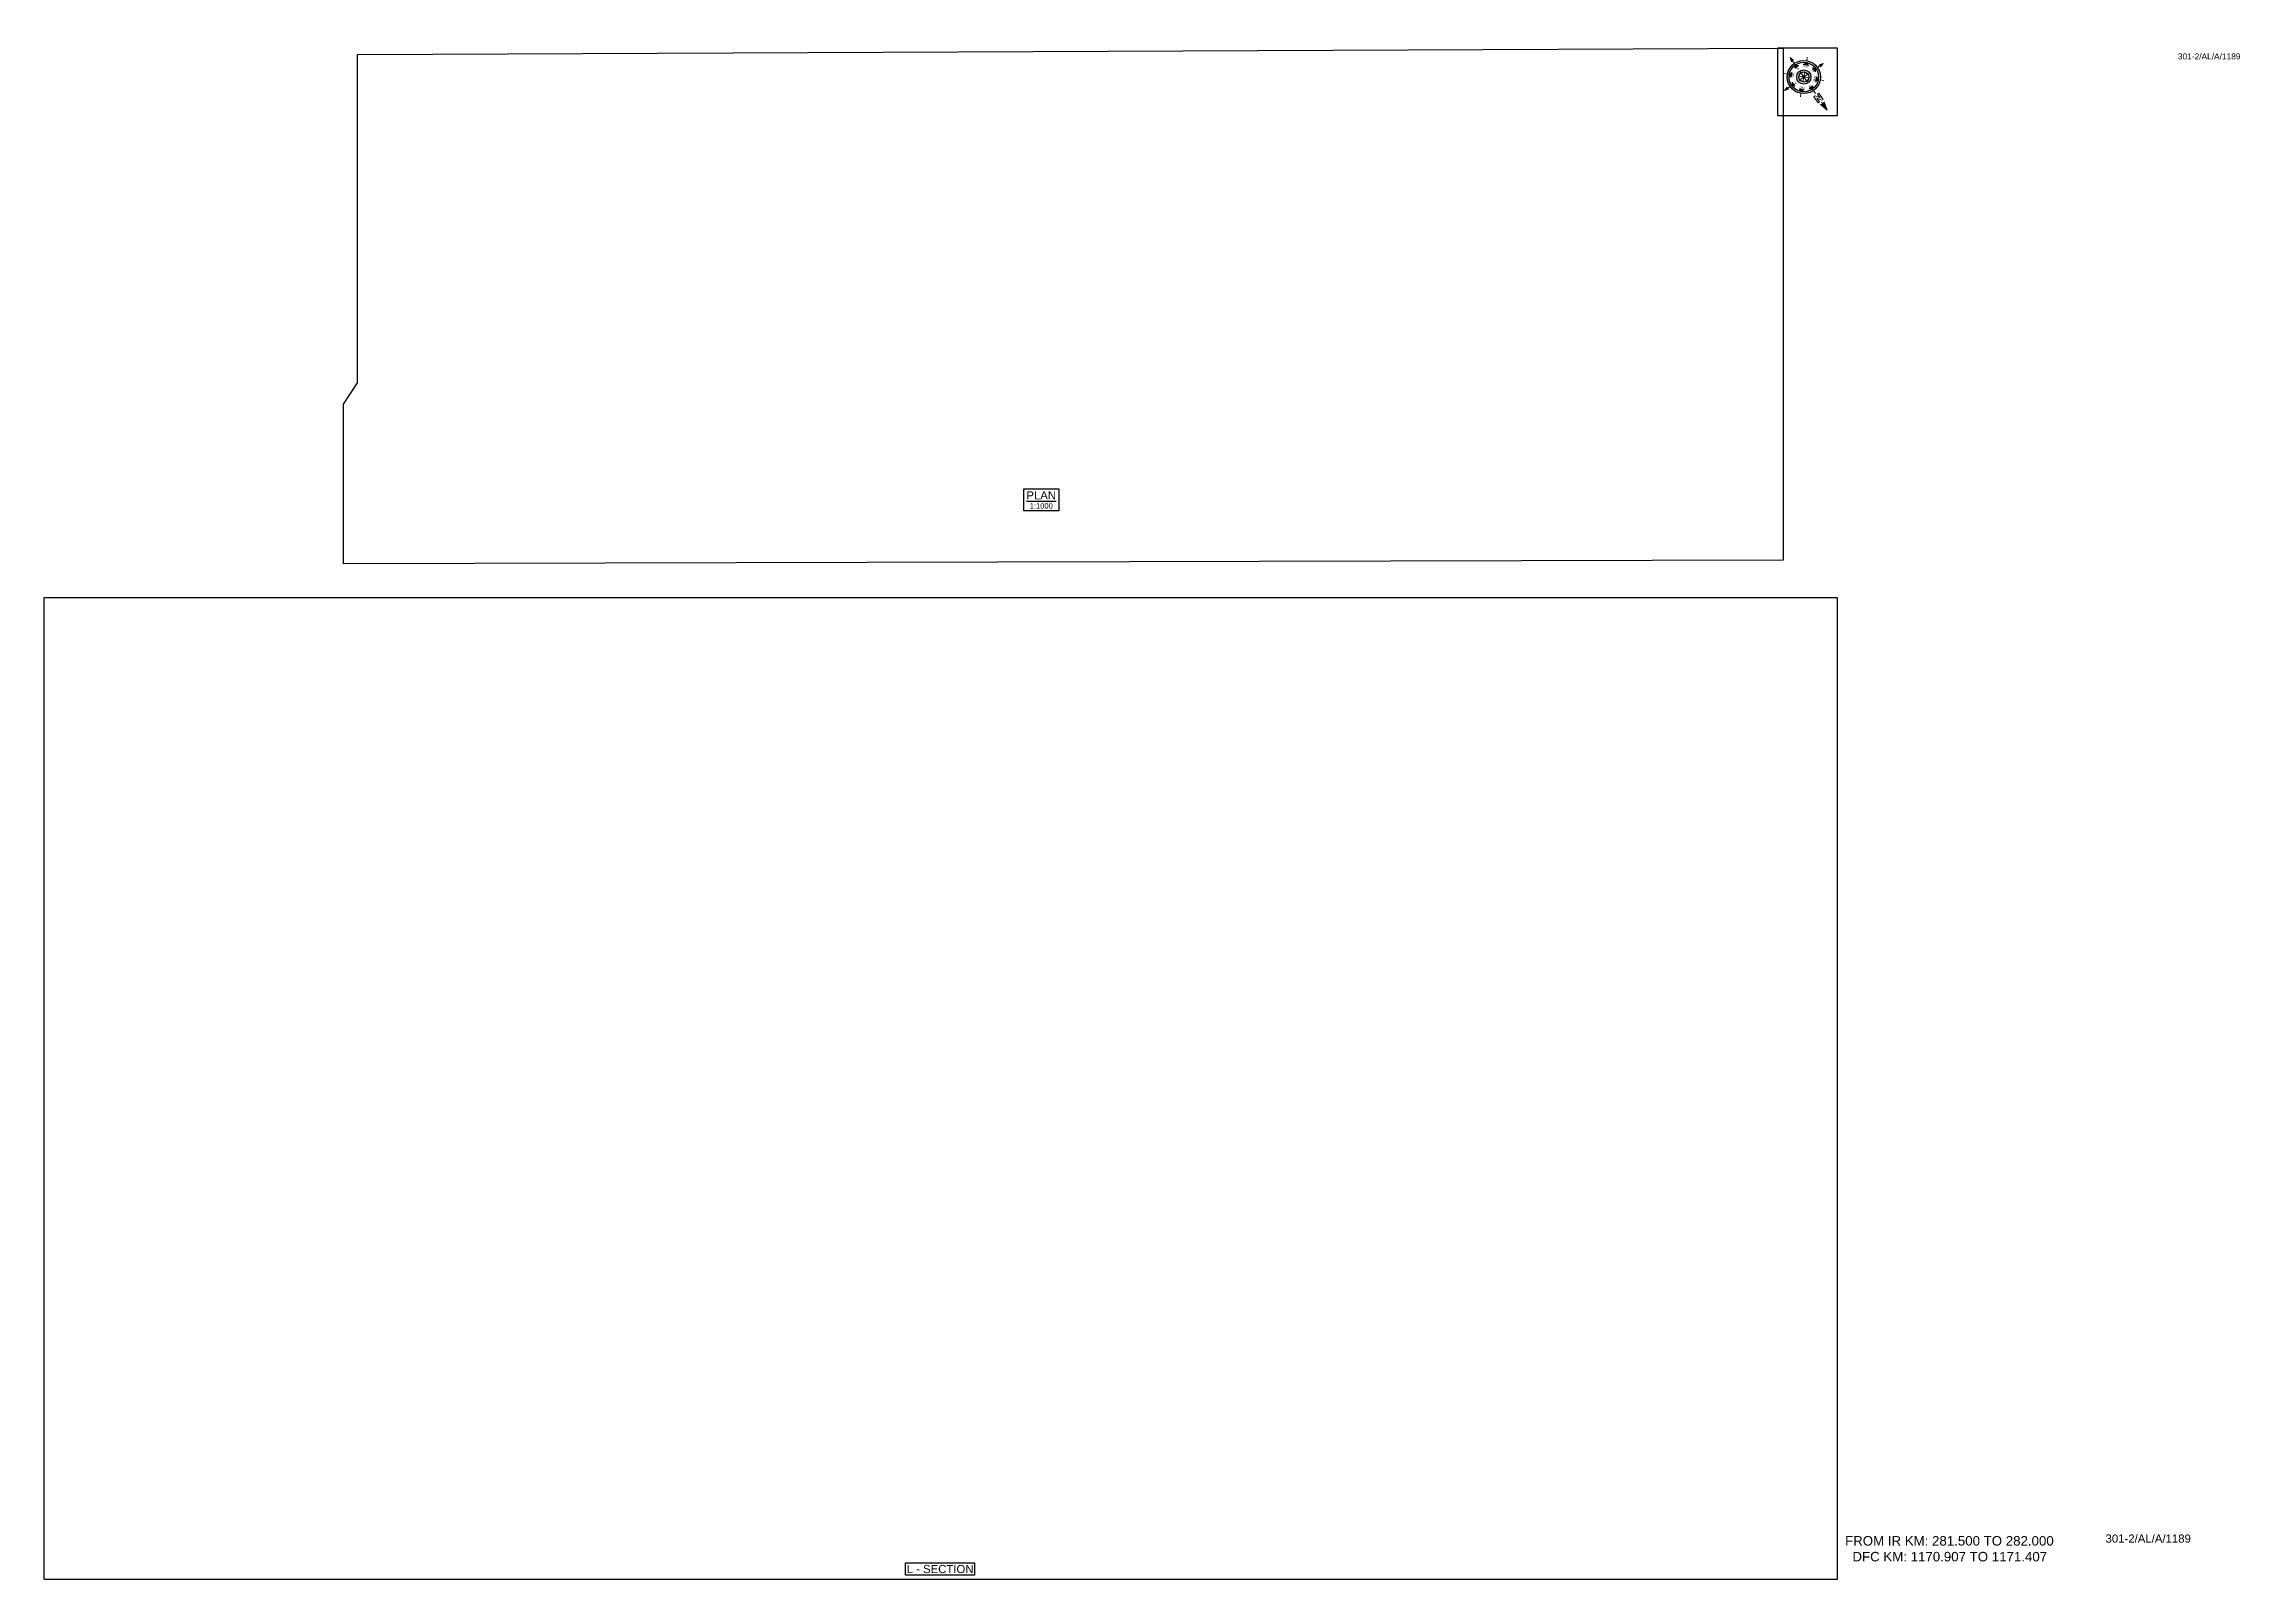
# Paper-space layout '1189' of a CAD drawing. Header units: metres. Extents: x 15 to 824, y 15 to 581.
import ezdxf
from ezdxf.enums import TextEntityAlignment as Align

# ---------------------------------------------------------------- set-up
doc = ezdxf.new("R2010")
doc.units = ezdxf.units.M
doc.header["$MEASUREMENT"] = 0
doc.layers.get('Defpoints').update_dxf_attribs({"color": 5})
doc.layers.add('title', color=7, linetype='Continuous')
doc.styles.get("Standard").update_dxf_attribs({"font": 'arial.ttf'})
doc.styles.add('Style-Arial', font='arial.ttf')

# ---------------------------------------------------------------- blocks, each defined once
blk = doc.blocks.new('N')
for points in [[(0, 8.41), (-0.49, 6.68), (0, 6.93)], [(0.49, 6.68), (0, 6.93), (0, 8.41)], [(-4.93, 0), (-4.07, 0.25), (-4.19, 0)], [(-4.07, -0.25), (-4.19, 0), (-4.93, 0)], [(-3.08, 0), (-2.59, 0.49), (-2.59, -0.49)], [(-2.18, 2.18), (-1.48, 2.18), (-2.18, 1.48)], [(0, 3.08), (0.49, 2.59), (-0.49, 2.59)], [(2.18, 2.18), (2.18, 1.48), (1.48, 2.18)], [(3.08, 0), (2.59, -0.49), (2.59, 0.49)], [(4.07, 0.25), (4.19, 0), (4.93, 0)], [(4.93, 0), (4.07, -0.25), (4.19, 0)], [(-2.18, -2.18), (-2.18, -1.48), (-1.48, -2.18)], [(0, -3.08), (-0.49, -2.59), (0.49, -2.59)], [(0, -4.93), (-0.25, -4.07), (0, -4.19)], [(0.25, -4.07), (0, -4.19), (0, -4.93)], [(2.18, -2.18), (1.48, -2.18), (2.18, -1.48)]]:
    blk.add_hatch(color=7).paths.add_polyline_path(points, flags=0)
h = blk.add_hatch(color=7)
h.paths.add_polyline_path([(0, -3.08), (0, -3.46, 1), (0, 3.46), (0, 3.08, -1)])
h.paths.add_polyline_path([(0, 1.05), (0, 1.48, 1), (0, -1.48), (0, -1.05, -1)])
at = {"color": 7, "linetype": 'ByBlock', "lineweight": 13}
for p, q in [((-0.61, 4.57), (-0.61, 6.12)), ((-0.61, 6.12), (-0.3, 6.12)), ((-0.3, 6.12), (0.32, 5.19)), ((0.32, 4.57), (-0.3, 5.5)), ((-0.3, 5.5), (-0.3, 4.57)), ((0.32, 5.19), (0.32, 6.12)), ((0.32, 6.12), (0.64, 6.12)), ((0.64, 6.12), (0.64, 4.57))]:
    blk.add_line(p, q, dxfattribs=at)
at = {"color": 7, "lineweight": 13}
for p, q in [((0, 6.41), (0, 7.28)), ((-3.46, 0), (-4.19, 0)), ((-2.45, 2.45), (-2.97, 2.97)), ((1.05, 0), (-1.05, 0)), ((-1.05, 0), (1.05, 0)), ((-0.74, 0.74), (0.74, -0.74)), ((0.74, 0.74), (-0.74, -0.74)), ((0.74, -0.74), (-0.74, 0.74)), ((-0.74, -0.74), (0.74, 0.74)), ((0, 3.46), (0, 4.19)), ((0, 3.46), (0, 3.08)), ((0, 1.05), (0, 1.48)), ((0, 1.05), (0, -1.05)), ((0, -1.05), (0, 1.05)), ((2.45, 2.45), (2.97, 2.97)), ((3.46, 0), (4.19, 0)), ((-2.45, -2.45), (-2.97, -2.97)), ((0, -1.05), (0, -1.48)), ((0, -3.46), (0, -3.08)), ((0, -3.46), (0, -4.19)), ((2.45, -2.45), (2.97, -2.97))]:
    blk.add_line(p, q, dxfattribs=at)
for points in [[(0, 8.41), (-0.49, 6.68), (0, 6.93), (0, 6.93)], [(0.49, 6.68), (0, 6.93), (0, 8.41), (0, 8.41)], [(-4.93, 0), (-4.07, 0.25), (-4.19, 0), (-4.19, 0)], [(-4.07, -0.25), (-4.19, 0), (-4.93, 0), (-4.93, 0)], [(-3.08, 0), (-2.59, 0.49), (-2.59, -0.49), (-2.59, -0.49)], [(-2.18, 2.18), (-1.48, 2.18), (-2.18, 1.48), (-2.18, 1.48)], [(0, 3.08), (0.49, 2.59), (-0.49, 2.59), (-0.49, 2.59)], [(2.18, 2.18), (2.18, 1.48), (1.48, 2.18), (1.48, 2.18)], [(3.08, 0), (2.59, -0.49), (2.59, 0.49), (2.59, 0.49)], [(4.07, 0.25), (4.19, 0), (4.93, 0), (4.93, 0)], [(4.93, 0), (4.07, -0.25), (4.19, 0), (4.19, 0)], [(-2.18, -2.18), (-2.18, -1.48), (-1.48, -2.18), (-1.48, -2.18)], [(0, -3.08), (-0.49, -2.59), (0.49, -2.59), (0.49, -2.59)], [(0, -4.93), (-0.25, -4.07), (0, -4.19), (0, -4.19)], [(0.25, -4.07), (0, -4.19), (0, -4.93), (0, -4.93)], [(2.18, -2.18), (1.48, -2.18), (2.18, -1.48), (2.18, -1.48)]]:
    blk.add_lwpolyline(points, close=True, dxfattribs=at)
at = {"color": 7, "linetype": 'ByBlock', "lineweight": 13}
for points in [[(-0.3, 4.57), (-0.61, 4.57)], [(0.32, 4.57), (0.64, 4.57)]]:
    blk.add_lwpolyline(points, dxfattribs=at)
at = {"color": 7}
for radius in [3.46, 3.08, 1.48, 1.05]:
    blk.add_circle((0, 0), radius, dxfattribs=at)
for s, rotation, p in [('W', 90, (-2.1, 0)), ('NW', 45, (-1.48, 1.48)), ('NE', 315, (1.48, 1.48)), ('E', 270, (1.97, 0)), ('SW', 135, (-1.48, -1.48)), ('SE', 225, (1.48, -1.48))]:
    blk.add_text(s, height=0.6, rotation=rotation, dxfattribs=at).set_placement(p, align=Align.CENTER)
for s, p in [('N', (0, 2.1)), ('S', (0, -2.47))]:
    blk.add_text(s, height=0.6, dxfattribs=at).set_placement(p, align=Align.CENTER)

psp = doc.layouts.new('1189')

# ---------------------------------------------------------------- linework, layer by layer
psp.add_lwpolyline([(332.48, 16.4), (332.48, 21), (358.02, 21), (358.02, 16.4)], close=True)
at = {"layer": 'Defpoints'}
psp.add_lwpolyline([(14.99, 15), (675.99, 15), (676.01, 376.49), (15.01, 376.49)], close=True, dxfattribs=at)
at = {"layer": 'title', "color": 7, "linetype": 'Continuous', "lineweight": -3}
psp.add_lwpolyline([(376.17, 416.68), (389.05, 416.68), (389.05, 408.53), (376.17, 408.53)], close=True, dxfattribs=at)

# ---------------------------------------------------------------- texts
at = {"style": 'Style-Arial'}
for height, p in [(2.2, (801.49, 574.88)), (3, (774.82, 28.42))]:
    psp.add_text('301-2/AL/A/1189', height=height, dxfattribs=at).set_placement(p)
at = {"insert": (678.83, 30.84), "char_height": 3.5, "attachment_point": 1, "style": 'Style-Arial'}
psp.add_mtext_dynamic_manual_height_columns('FROM IR KM: 281.500 TO 282.000 \\P{\\C1;  DFC KM: 1170.907 TO 1171.407}', width=95.7966, gutter_width=17.5, heights=[0], dxfattribs=at)
at = {"layer": 'title', "color": 7, "linetype": 'Continuous', "lineweight": -3, "style": 'Style-Arial'}
for s, height, p in [('%%UPLAN', 3, (382.56, 414.24)), ('1:1000', 2, (382.56, 410.38))]:
    psp.add_text(s, height=height, dxfattribs=at).set_placement(p, align=Align.MIDDLE)
at = {"layer": 'title', "style": 'Style-Arial'}
psp.add_text('L - SECTION', height=3, rotation=0.00006, dxfattribs=at).set_placement((345.27, 18.7), align=Align.MIDDLE_CENTER)

# ---------------------------------------------------------------- viewports
at = {"layer": 'Defpoints'}
vp = psp.add_viewport(center=(345.5, 195.74), size=(661.02, 361.4853), view_center_point=(7205, -12060.26), view_height=361.4853, dxfattribs=at)
vp.dxf.flags = 0x10000  # cut along an outline
vp.dxf.clipping_boundary_handle = psp.add_lwpolyline([(14.99, 15), (675.99, 15), (676.01, 376.49), (15.01, 376.49)], format="xyb", close=True, dxfattribs={"invisible": 1}).dxf.handle

# ---------------------------------------------------------------- wipeouts: each hides what was drawn before it
psp.add_wipeout([(653.96, 579), (676, 579), (676, 554.19), (653.96, 554.19)])

# ---------------------------------------------------------------- next in the draw order: linework, layer by layer
psp.add_lwpolyline([(676, 579), (653.96, 579), (653.96, 554.19), (676, 554.19)], close=True)
psp.add_lwpolyline([(130.52, 576.7), (656.01, 579), (656.01, 390.34), (125.35, 389.01), (125.35, 447.84), (130.52, 455.66), (130.52, 502.68)], close=True, dxfattribs=at)

# ---------------------------------------------------------------- next in the draw order: block references
at = {"xscale": 1.771541522973351, "yscale": 1.771541522973351, "zscale": 1.771541522973351, "rotation": 215.1222936235771}
psp.add_blockref('N', (663.62, 568.39), dxfattribs=at)

# ---------------------------------------------------------------- next in the draw order: viewports
at = {"layer": 'Defpoints', "view_twist_angle": 215.12229362}
vp = psp.add_viewport(center=(390.68, 484.01), size=(530.65, 189.9852), view_center_point=(1398819.74, -3135043.49), view_height=189.9853, status=3, dxfattribs=at)
vp.dxf.flags = 0x10000  # cut along an outline
vp.dxf.clipping_boundary_handle = psp.add_lwpolyline([(130.52, 576.7), (656.01, 579), (656.01, 390.34), (125.35, 389.01), (125.35, 447.84), (130.52, 455.66), (130.52, 502.68)], format="xyb", close=True, dxfattribs={"invisible": 1}).dxf.handle

doc.saveas('drawing.dxf')
